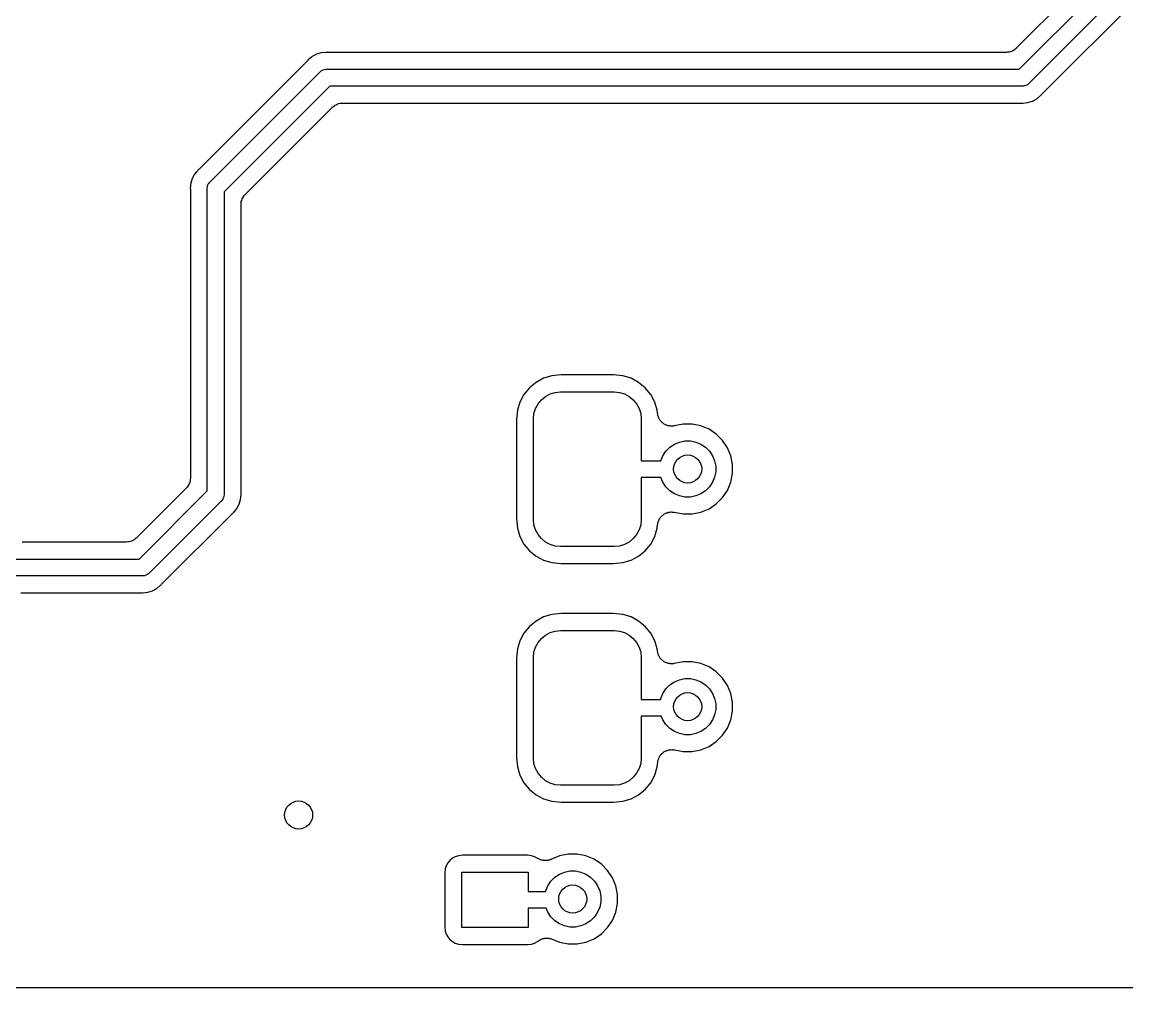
# Model space of a CAD drawing. Extents: x 98.9 to 141.5, y -118.8 to -76.2.
# Drawn here: x 120 to 130, y -118.8 to -110.07 of the extents above; entities that cross this region are included whole.
import ezdxf

# ---------------------------------------------------------------- set-up
doc = ezdxf.new("R2010")
doc.units = 0
doc.layers.add('BLACK', color=7, linetype='CONTINUOUS')

msp = doc.modelspace()

# ---------------------------------------------------------------- linework, layer by layer
at = {"layer": 'BLACK', "linetype": 'CONTINUOUS'}
for p, q in [((131.084, -108.218), (128.998, -110.304)), ((129.023, -110.494), (131.274, -108.243)), ((131.401, -108.332), (129.112, -110.621)), ((129.229, -110.719), (131.499, -108.449)), ((122.75, -110.341), (122.71, -110.345)), ((122.755, -110.34), (122.75, -110.341)), ((122.75, -110.341), (122.75, -110.341)), ((122.76, -110.341), (122.755, -110.34)), ((122.765, -110.341), (122.76, -110.341)), ((122.771, -110.341), (122.765, -110.341)), ((122.772, -110.341), (122.771, -110.341)), ((128.908, -110.341), (122.772, -110.341)), ((128.919, -110.34), (128.908, -110.341)), ((128.931, -110.339), (128.919, -110.34)), ((128.932, -110.339), (128.931, -110.339)), ((128.944, -110.336), (128.932, -110.339)), ((128.932, -110.339), (128.932, -110.339)), ((128.955, -110.332), (128.944, -110.336)), ((128.956, -110.332), (128.955, -110.332)), ((128.955, -110.332), (128.955, -110.332)), ((128.966, -110.326), (128.956, -110.332)), ((128.977, -110.321), (128.966, -110.326)), ((128.978, -110.32), (128.977, -110.32)), ((128.977, -110.32), (128.977, -110.321)), ((128.987, -110.313), (128.978, -110.32)), ((128.996, -110.305), (128.987, -110.313)), ((128.997, -110.305), (128.996, -110.305)), ((128.998, -110.304), (128.997, -110.305)), ((128.997, -110.305), (128.997, -110.305)), ((128.997, -110.305), (128.997, -110.305)), ((122.581, -110.421), (121.606, -111.396)), ((122.584, -110.417), (122.581, -110.421)), ((122.588, -110.413), (122.584, -110.417)), ((122.589, -110.411), (122.588, -110.413)), ((122.593, -110.408), (122.589, -110.411)), ((122.622, -110.384), (122.593, -110.408)), ((122.627, -110.379), (122.622, -110.384)), ((122.622, -110.384), (122.622, -110.384)), ((122.641, -110.372), (122.627, -110.379)), ((122.667, -110.358), (122.641, -110.372)), ((122.641, -110.372), (122.641, -110.372)), ((122.71, -110.345), (122.667, -110.358)), ((121.704, -111.513), (122.698, -110.519)), ((122.698, -110.519), (122.701, -110.516)), ((122.701, -110.516), (122.712, -110.506)), ((122.712, -110.506), (122.726, -110.499)), ((122.726, -110.499), (122.74, -110.495)), ((122.74, -110.495), (122.751, -110.494)), ((122.751, -110.494), (122.755, -110.493)), ((122.755, -110.493), (122.759, -110.494)), ((122.759, -110.494), (129.023, -110.494)), ((129.084, -110.641), (129.07, -110.645)), ((129.098, -110.634), (129.084, -110.641)), ((129.109, -110.624), (129.098, -110.634)), ((129.112, -110.621), (129.109, -110.624)), ((122.787, -110.646), (121.831, -111.602)), ((129.051, -110.646), (122.787, -110.646)), ((129.055, -110.647), (129.051, -110.646)), ((129.059, -110.646), (129.055, -110.647)), ((129.07, -110.645), (129.059, -110.646)), ((129.059, -110.646), (129.059, -110.646)), ((129.183, -110.761), (129.217, -110.732)), ((129.217, -110.732), (129.221, -110.729)), ((129.221, -110.729), (129.222, -110.727)), ((129.222, -110.727), (129.226, -110.723)), ((129.226, -110.723), (129.229, -110.719)), ((122.374, -111.274), (122.812, -110.836)), ((122.812, -110.836), (122.813, -110.836)), ((122.813, -110.836), (122.813, -110.835)), ((122.813, -110.835), (122.813, -110.835)), ((122.813, -110.835), (122.814, -110.835)), ((122.814, -110.835), (122.823, -110.827)), ((122.823, -110.827), (122.832, -110.82)), ((122.832, -110.82), (122.833, -110.82)), ((122.833, -110.819), (122.844, -110.814)), ((122.833, -110.82), (122.833, -110.819)), ((122.844, -110.814), (122.854, -110.808)), ((122.854, -110.808), (122.855, -110.808)), ((122.855, -110.808), (122.866, -110.804)), ((122.855, -110.808), (122.855, -110.808)), ((122.866, -110.804), (122.878, -110.801)), ((122.878, -110.801), (122.878, -110.801)), ((122.878, -110.801), (122.879, -110.801)), ((122.879, -110.801), (122.891, -110.8)), ((122.891, -110.8), (122.902, -110.799)), ((122.902, -110.799), (129.038, -110.799)), ((129.038, -110.799), (129.039, -110.799)), ((129.039, -110.799), (129.045, -110.799)), ((129.045, -110.799), (129.05, -110.799)), ((129.05, -110.799), (129.055, -110.8)), ((129.055, -110.8), (129.06, -110.799)), ((129.06, -110.799), (129.1, -110.795)), ((129.06, -110.799), (129.06, -110.799)), ((129.1, -110.795), (129.143, -110.782)), ((129.143, -110.782), (129.183, -110.761)), ((122.021, -111.627), (122.374, -111.274)), ((121.564, -111.442), (121.558, -111.454)), ((121.582, -111.421), (121.564, -111.442)), ((121.589, -111.412), (121.582, -111.421)), ((121.582, -111.421), (121.582, -111.421)), ((121.593, -111.408), (121.589, -111.411)), ((121.589, -111.411), (121.589, -111.412)), ((121.596, -111.404), (121.593, -111.408)), ((121.6, -111.401), (121.596, -111.404)), ((121.604, -111.397), (121.6, -111.401)), ((121.606, -111.396), (121.604, -111.397)), ((121.53, -111.525), (121.525, -111.57)), ((121.543, -111.482), (121.53, -111.525)), ((121.558, -111.454), (121.543, -111.482)), ((121.558, -111.454), (121.558, -111.454)), ((121.68, -111.554), (121.684, -111.541)), ((121.684, -111.541), (121.685, -111.539)), ((121.685, -111.539), (121.691, -111.527)), ((121.691, -111.527), (121.695, -111.523)), ((121.695, -111.523), (121.701, -111.516)), ((121.701, -111.516), (121.704, -111.513)), ((121.525, -111.57), (121.526, -111.575)), ((121.526, -111.575), (121.526, -111.577)), ((121.526, -111.577), (121.526, -111.582)), ((121.526, -111.582), (121.526, -111.587)), ((121.526, -111.587), (121.526, -114.193)), ((121.678, -111.57), (121.68, -111.555)), ((121.679, -111.574), (121.678, -111.57)), ((121.679, -114.308), (121.679, -111.574)), ((121.68, -111.555), (121.68, -111.554)), ((121.831, -111.602), (121.831, -114.336)), ((122.006, -111.646), (122.013, -111.637)), ((122.013, -111.637), (122.021, -111.627)), ((121.984, -111.716), (121.985, -111.704)), ((121.984, -111.717), (121.984, -111.716)), ((121.984, -114.323), (121.984, -111.717)), ((121.984, -111.717), (121.984, -111.717)), ((121.984, -111.717), (121.984, -111.717)), ((121.984, -111.717), (121.984, -111.717)), ((121.985, -111.704), (121.986, -111.692)), ((121.986, -111.691), (121.99, -111.68)), ((121.986, -111.692), (121.986, -111.691)), ((121.986, -111.692), (121.986, -111.692)), ((121.99, -111.68), (121.993, -111.668)), ((121.993, -111.668), (121.994, -111.668)), ((121.994, -111.667), (122, -111.657)), ((121.994, -111.668), (121.994, -111.667)), ((122, -111.657), (122.005, -111.647)), ((122.005, -111.647), (122.005, -111.646)), ((122.005, -111.646), (122.006, -111.646)), ((124.653, -113.326), (124.593, -113.375)), ((124.721, -113.289), (124.653, -113.326)), ((124.796, -113.266), (124.721, -113.289)), ((124.88, -113.258), (124.796, -113.266)), ((125.355, -113.258), (124.88, -113.258)), ((125.438, -113.266), (125.355, -113.258)), ((125.513, -113.289), (125.438, -113.266)), ((125.581, -113.326), (125.513, -113.289)), ((125.641, -113.375), (125.581, -113.326)), ((124.543, -113.435), (124.507, -113.504)), ((124.593, -113.375), (124.543, -113.435)), ((124.738, -113.453), (124.78, -113.43)), ((124.78, -113.43), (124.826, -113.417)), ((124.826, -113.417), (124.873, -113.412)), ((124.873, -113.412), (125.361, -113.412)), ((125.361, -113.412), (125.408, -113.417)), ((125.408, -113.417), (125.454, -113.43)), ((125.454, -113.43), (125.496, -113.453)), ((125.691, -113.435), (125.641, -113.375)), ((125.727, -113.504), (125.691, -113.435)), ((124.507, -113.504), (124.484, -113.578)), ((124.648, -113.562), (124.671, -113.52)), ((124.671, -113.52), (124.701, -113.483)), ((124.701, -113.483), (124.738, -113.453)), ((125.496, -113.453), (125.533, -113.483)), ((125.533, -113.483), (125.563, -113.52)), ((125.563, -113.52), (125.586, -113.562)), ((125.75, -113.578), (125.727, -113.504)), ((124.484, -113.578), (124.476, -113.662)), ((124.63, -113.656), (124.634, -113.608)), ((124.634, -113.608), (124.648, -113.562)), ((125.586, -113.562), (125.6, -113.608)), ((125.6, -113.608), (125.605, -113.656)), ((125.753, -113.608), (125.75, -113.578)), ((125.754, -113.613), (125.753, -113.608)), ((125.755, -113.619), (125.754, -113.613)), ((125.756, -113.625), (125.755, -113.619)), ((125.758, -113.632), (125.756, -113.625)), ((125.76, -113.637), (125.758, -113.632)), ((125.762, -113.643), (125.76, -113.637)), ((125.765, -113.649), (125.762, -113.643)), ((124.476, -113.662), (124.476, -114.562)), ((124.63, -114.568), (124.63, -113.656)), ((125.605, -113.656), (125.605, -114.036)), ((125.767, -113.655), (125.765, -113.649)), ((125.77, -113.66), (125.767, -113.655)), ((125.773, -113.665), (125.77, -113.66)), ((125.777, -113.67), (125.773, -113.665)), ((125.781, -113.675), (125.777, -113.67)), ((125.785, -113.68), (125.781, -113.675)), ((125.789, -113.684), (125.785, -113.68)), ((125.794, -113.688), (125.789, -113.684)), ((125.798, -113.693), (125.794, -113.688)), ((125.803, -113.696), (125.798, -113.693)), ((125.808, -113.7), (125.803, -113.696)), ((125.813, -113.703), (125.808, -113.7)), ((125.819, -113.707), (125.813, -113.703)), ((125.824, -113.709), (125.819, -113.707)), ((125.829, -113.712), (125.824, -113.709)), ((125.836, -113.714), (125.829, -113.712)), ((125.842, -113.716), (125.836, -113.714)), ((125.848, -113.718), (125.842, -113.716)), ((125.853, -113.719), (125.848, -113.718)), ((125.86, -113.72), (125.853, -113.719)), ((125.866, -113.721), (125.86, -113.72)), ((125.872, -113.721), (125.866, -113.721)), ((125.878, -113.722), (125.872, -113.721)), ((125.884, -113.722), (125.878, -113.722)), ((125.891, -113.722), (125.884, -113.722)), ((125.897, -113.721), (125.891, -113.722)), ((125.902, -113.72), (125.897, -113.721)), ((125.904, -113.72), (125.902, -113.72)), ((125.985, -113.704), (125.904, -113.72)), ((126.065, -113.704), (125.985, -113.704)), ((126.144, -113.719), (126.065, -113.704)), ((126.218, -113.75), (126.144, -113.719)), ((126.284, -113.794), (126.218, -113.75)), ((126.341, -113.851), (126.284, -113.794)), ((125.828, -113.948), (125.863, -113.913)), ((125.863, -113.913), (125.905, -113.885)), ((125.905, -113.885), (125.951, -113.866)), ((125.951, -113.866), (126, -113.856)), ((126, -113.856), (126.05, -113.856)), ((126.05, -113.856), (126.099, -113.866)), ((126.099, -113.866), (126.145, -113.885)), ((126.145, -113.885), (126.187, -113.913)), ((126.187, -113.913), (126.222, -113.948)), ((126.385, -113.917), (126.341, -113.851)), ((126.416, -113.991), (126.385, -113.917)), ((125.605, -114.036), (125.781, -114.036)), ((125.781, -114.036), (125.8, -113.99)), ((125.8, -113.99), (125.828, -113.948)), ((126.222, -113.948), (126.25, -113.99)), ((126.25, -113.99), (126.269, -114.036)), ((126.269, -114.036), (126.279, -114.085)), ((126.431, -114.07), (126.416, -113.991)), ((126.279, -114.135), (126.269, -114.184)), ((126.279, -114.085), (126.279, -114.135)), ((126.431, -114.15), (126.431, -114.07)), ((121.517, -114.242), (121.516, -114.242)), ((121.516, -114.242), (121.516, -114.243)), ((121.52, -114.23), (121.517, -114.242)), ((121.524, -114.219), (121.52, -114.23)), ((121.525, -114.206), (121.524, -114.218)), ((121.524, -114.218), (121.524, -114.218)), ((121.524, -114.218), (121.524, -114.219)), ((121.526, -114.194), (121.525, -114.206)), ((121.526, -114.193), (121.526, -114.193)), ((121.526, -114.193), (121.526, -114.193)), ((121.526, -114.193), (121.526, -114.193)), ((121.526, -114.193), (121.526, -114.194)), ((125.782, -114.188), (125.605, -114.188)), ((125.605, -114.188), (125.605, -114.568)), ((125.8, -114.23), (125.782, -114.188)), ((125.828, -114.272), (125.8, -114.23)), ((126.25, -114.23), (126.222, -114.272)), ((126.269, -114.184), (126.25, -114.23)), ((126.385, -114.303), (126.416, -114.229)), ((126.416, -114.229), (126.431, -114.15)), ((121.489, -114.283), (121.038, -114.734)), ((121.063, -114.924), (121.679, -114.308)), ((121.497, -114.273), (121.489, -114.283)), ((121.504, -114.264), (121.497, -114.273)), ((121.505, -114.264), (121.504, -114.264)), ((121.51, -114.253), (121.505, -114.263)), ((121.505, -114.263), (121.505, -114.264)), ((121.516, -114.243), (121.51, -114.253)), ((121.831, -114.336), (121.832, -114.34)), ((121.832, -114.34), (121.831, -114.344)), ((121.984, -114.328), (121.984, -114.323)), ((121.984, -114.333), (121.984, -114.328)), ((121.984, -114.335), (121.984, -114.333)), ((121.985, -114.34), (121.984, -114.335)), ((121.984, -114.345), (121.985, -114.34)), ((125.863, -114.307), (125.828, -114.272)), ((125.905, -114.335), (125.863, -114.307)), ((125.951, -114.354), (125.905, -114.335)), ((126.145, -114.335), (126.099, -114.354)), ((126.187, -114.307), (126.145, -114.335)), ((126.222, -114.272), (126.187, -114.307)), ((126.341, -114.369), (126.385, -114.303)), ((121.806, -114.397), (121.152, -115.051)), ((121.809, -114.394), (121.806, -114.397)), ((121.812, -114.391), (121.809, -114.394)), ((121.819, -114.383), (121.812, -114.391)), ((121.82, -114.38), (121.819, -114.383)), ((121.826, -114.369), (121.82, -114.38)), ((121.83, -114.355), (121.826, -114.369)), ((121.831, -114.344), (121.83, -114.355)), ((121.831, -114.344), (121.831, -114.344)), ((121.946, -114.468), (121.967, -114.428)), ((121.967, -114.428), (121.98, -114.385)), ((121.98, -114.385), (121.984, -114.345)), ((121.984, -114.345), (121.984, -114.345)), ((126, -114.364), (125.951, -114.354)), ((126.05, -114.364), (126, -114.364)), ((126.099, -114.354), (126.05, -114.364)), ((126.218, -114.47), (126.284, -114.426)), ((126.284, -114.426), (126.341, -114.369)), ((121.269, -115.149), (121.904, -114.514)), ((121.904, -114.514), (121.906, -114.513)), ((121.906, -114.513), (121.91, -114.509)), ((121.91, -114.509), (121.914, -114.506)), ((121.914, -114.506), (121.917, -114.502)), ((121.917, -114.502), (121.921, -114.499)), ((121.921, -114.498), (121.942, -114.473)), ((121.921, -114.499), (121.921, -114.498)), ((121.942, -114.473), (121.946, -114.468)), ((121.942, -114.473), (121.942, -114.473)), ((125.782, -114.543), (125.787, -114.539)), ((125.787, -114.539), (125.79, -114.535)), ((125.79, -114.535), (125.795, -114.531)), ((125.795, -114.531), (125.8, -114.526)), ((125.8, -114.526), (125.805, -114.523)), ((125.805, -114.523), (125.809, -114.519)), ((125.809, -114.519), (125.815, -114.516)), ((125.815, -114.516), (125.821, -114.512)), ((125.821, -114.512), (125.826, -114.51)), ((125.826, -114.51), (125.831, -114.507)), ((125.831, -114.507), (125.838, -114.506)), ((125.838, -114.506), (125.844, -114.503)), ((125.844, -114.503), (125.85, -114.502)), ((125.85, -114.502), (125.855, -114.5)), ((125.855, -114.5), (125.862, -114.5)), ((125.862, -114.5), (125.868, -114.498)), ((125.868, -114.498), (125.874, -114.499)), ((125.874, -114.499), (125.88, -114.498)), ((125.88, -114.498), (125.886, -114.499)), ((125.886, -114.499), (125.893, -114.499)), ((125.893, -114.499), (125.899, -114.5)), ((125.899, -114.5), (125.904, -114.5)), ((125.904, -114.5), (125.985, -114.516)), ((125.985, -114.516), (126.065, -114.516)), ((126.065, -114.516), (126.144, -114.501)), ((126.144, -114.501), (126.218, -114.47)), ((124.476, -114.562), (124.484, -114.645)), ((124.634, -114.616), (124.63, -114.568)), ((124.648, -114.661), (124.634, -114.616)), ((125.6, -114.616), (125.586, -114.661)), ((125.605, -114.568), (125.6, -114.616)), ((125.75, -114.645), (125.753, -114.612)), ((125.753, -114.611), (125.755, -114.605)), ((125.753, -114.612), (125.753, -114.611)), ((125.755, -114.599), (125.757, -114.593)), ((125.755, -114.605), (125.755, -114.599)), ((125.757, -114.593), (125.759, -114.586)), ((125.759, -114.586), (125.761, -114.581)), ((125.761, -114.581), (125.763, -114.576)), ((125.763, -114.576), (125.766, -114.57)), ((125.766, -114.57), (125.768, -114.564)), ((125.768, -114.564), (125.772, -114.559)), ((125.772, -114.559), (125.774, -114.554)), ((125.774, -114.554), (125.779, -114.549)), ((125.779, -114.549), (125.782, -114.543)), ((121.036, -114.735), (121.027, -114.743)), ((121.037, -114.735), (121.036, -114.735)), ((121.038, -114.734), (121.037, -114.734)), ((121.037, -114.734), (121.037, -114.735)), ((121.037, -114.735), (121.037, -114.735)), ((124.484, -114.645), (124.507, -114.72)), ((124.507, -114.72), (124.543, -114.789)), ((124.671, -114.703), (124.648, -114.661)), ((124.701, -114.74), (124.671, -114.703)), ((124.738, -114.771), (124.701, -114.74)), ((125.533, -114.74), (125.496, -114.771)), ((125.563, -114.703), (125.533, -114.74)), ((125.586, -114.661), (125.563, -114.703)), ((125.691, -114.789), (125.727, -114.72)), ((125.727, -114.72), (125.75, -114.645)), ((120.004, -114.771), (120.003, -114.771)), ((120.948, -114.771), (120.004, -114.771)), ((120.959, -114.77), (120.948, -114.771)), ((120.971, -114.769), (120.959, -114.77)), ((120.972, -114.769), (120.971, -114.769)), ((120.984, -114.766), (120.972, -114.769)), ((120.972, -114.769), (120.972, -114.769)), ((120.995, -114.762), (120.984, -114.766)), ((120.996, -114.762), (120.995, -114.762)), ((120.995, -114.762), (120.995, -114.762)), ((121.006, -114.756), (120.996, -114.762)), ((121.017, -114.751), (121.006, -114.756)), ((121.018, -114.75), (121.017, -114.75)), ((121.017, -114.75), (121.017, -114.751)), ((121.027, -114.743), (121.018, -114.75)), ((124.543, -114.789), (124.593, -114.849)), ((124.78, -114.793), (124.738, -114.771)), ((124.826, -114.807), (124.78, -114.793)), ((124.873, -114.812), (124.826, -114.807)), ((125.361, -114.812), (124.873, -114.812)), ((125.408, -114.807), (125.361, -114.812)), ((125.454, -114.793), (125.408, -114.807)), ((125.496, -114.771), (125.454, -114.793)), ((125.641, -114.849), (125.691, -114.789)), ((119.848, -114.924), (121.063, -114.924)), ((124.593, -114.849), (124.653, -114.898)), ((124.653, -114.898), (124.721, -114.935)), ((124.721, -114.935), (124.796, -114.957)), ((125.438, -114.957), (125.513, -114.935)), ((125.513, -114.935), (125.581, -114.898)), ((125.581, -114.898), (125.641, -114.849)), ((124.796, -114.957), (124.88, -114.966)), ((124.88, -114.966), (125.355, -114.966)), ((125.355, -114.966), (125.438, -114.957)), ((121.091, -115.076), (119.848, -115.076)), ((121.095, -115.077), (121.091, -115.076)), ((121.099, -115.076), (121.095, -115.077)), ((121.11, -115.075), (121.099, -115.076)), ((121.099, -115.076), (121.099, -115.076)), ((121.124, -115.071), (121.11, -115.075)), ((121.138, -115.064), (121.124, -115.071)), ((121.149, -115.054), (121.138, -115.064)), ((121.152, -115.051), (121.149, -115.054)), ((119.992, -115.23), (120.004, -115.229)), ((120.004, -115.229), (121.078, -115.229)), ((121.078, -115.229), (121.079, -115.229)), ((121.079, -115.229), (121.085, -115.229)), ((121.085, -115.229), (121.09, -115.229)), ((121.09, -115.229), (121.095, -115.23)), ((121.095, -115.23), (121.1, -115.229)), ((121.1, -115.229), (121.14, -115.225)), ((121.1, -115.229), (121.1, -115.229)), ((121.14, -115.225), (121.183, -115.212)), ((121.183, -115.212), (121.223, -115.191)), ((121.223, -115.191), (121.257, -115.162)), ((121.257, -115.162), (121.261, -115.159)), ((121.261, -115.159), (121.262, -115.157)), ((121.262, -115.157), (121.266, -115.153)), ((121.266, -115.153), (121.269, -115.149)), ((124.796, -115.425), (124.721, -115.448)), ((124.88, -115.417), (124.796, -115.425)), ((125.355, -115.417), (124.88, -115.417)), ((125.438, -115.425), (125.355, -115.417)), ((125.513, -115.448), (125.438, -115.425)), ((124.593, -115.534), (124.543, -115.594)), ((124.653, -115.485), (124.593, -115.534)), ((124.721, -115.448), (124.653, -115.485)), ((125.581, -115.485), (125.513, -115.448)), ((125.641, -115.534), (125.581, -115.485)), ((125.691, -115.594), (125.641, -115.534)), ((124.543, -115.594), (124.507, -115.663)), ((124.671, -115.679), (124.701, -115.642)), ((124.701, -115.642), (124.738, -115.612)), ((124.738, -115.612), (124.78, -115.589)), ((124.78, -115.589), (124.826, -115.576)), ((124.826, -115.576), (124.873, -115.571)), ((124.873, -115.571), (125.361, -115.571)), ((125.361, -115.571), (125.408, -115.576)), ((125.408, -115.576), (125.454, -115.589)), ((125.454, -115.589), (125.496, -115.612)), ((125.496, -115.612), (125.533, -115.642)), ((125.533, -115.642), (125.563, -115.679)), ((125.727, -115.663), (125.691, -115.594)), ((124.484, -115.737), (124.476, -115.821)), ((124.507, -115.663), (124.484, -115.737)), ((124.634, -115.767), (124.648, -115.721)), ((124.648, -115.721), (124.671, -115.679)), ((125.563, -115.679), (125.586, -115.721)), ((125.586, -115.721), (125.6, -115.767)), ((125.75, -115.737), (125.727, -115.663)), ((125.752, -115.758), (125.75, -115.737)), ((124.476, -115.821), (124.476, -116.721)), ((124.63, -115.815), (124.634, -115.767)), ((124.63, -116.727), (124.63, -115.815)), ((125.6, -115.767), (125.605, -115.815)), ((125.605, -115.815), (125.605, -116.195)), ((125.753, -115.763), (125.752, -115.758)), ((125.754, -115.769), (125.753, -115.763)), ((125.756, -115.776), (125.754, -115.769)), ((125.757, -115.782), (125.756, -115.776)), ((125.759, -115.787), (125.757, -115.782)), ((125.761, -115.793), (125.759, -115.787)), ((125.764, -115.799), (125.761, -115.793)), ((125.766, -115.805), (125.764, -115.799)), ((125.77, -115.81), (125.766, -115.805)), ((125.772, -115.815), (125.77, -115.81)), ((125.776, -115.82), (125.772, -115.815)), ((125.78, -115.826), (125.776, -115.82)), ((125.784, -115.83), (125.78, -115.826)), ((125.788, -115.834), (125.784, -115.83)), ((125.793, -115.838), (125.788, -115.834)), ((125.798, -115.843), (125.793, -115.838)), ((125.802, -115.846), (125.798, -115.843)), ((125.807, -115.85), (125.802, -115.846)), ((125.813, -115.853), (125.807, -115.85)), ((125.818, -115.857), (125.813, -115.853)), ((125.823, -115.859), (125.818, -115.857)), ((125.829, -115.862), (125.823, -115.859)), ((125.835, -115.864), (125.829, -115.862)), ((125.841, -115.867), (125.835, -115.864)), ((125.847, -115.868), (125.841, -115.867)), ((125.852, -115.87), (125.847, -115.868)), ((125.859, -115.87), (125.852, -115.87)), ((125.865, -115.872), (125.859, -115.87)), ((125.871, -115.872), (125.865, -115.872)), ((125.877, -115.872), (125.871, -115.872)), ((125.883, -115.872), (125.877, -115.872)), ((125.89, -115.872), (125.883, -115.872)), ((125.896, -115.871), (125.89, -115.872)), ((125.901, -115.87), (125.896, -115.871)), ((125.903, -115.87), (125.901, -115.87)), ((125.985, -115.854), (125.903, -115.87)), ((126.065, -115.854), (125.985, -115.854)), ((126.144, -115.869), (126.065, -115.854)), ((126.218, -115.9), (126.144, -115.869)), ((126.284, -115.944), (126.218, -115.9)), ((125.863, -116.063), (125.905, -116.035)), ((125.905, -116.035), (125.951, -116.016)), ((125.951, -116.016), (126, -116.006)), ((126, -116.006), (126.05, -116.006)), ((126.05, -116.006), (126.099, -116.016)), ((126.099, -116.016), (126.145, -116.035)), ((126.145, -116.035), (126.187, -116.063)), ((126.341, -116.001), (126.284, -115.944)), ((126.385, -116.067), (126.341, -116.001)), ((125.781, -116.186), (125.8, -116.14)), ((125.8, -116.14), (125.828, -116.098)), ((125.828, -116.098), (125.863, -116.063)), ((126.187, -116.063), (126.222, -116.098)), ((126.222, -116.098), (126.25, -116.14)), ((126.25, -116.14), (126.269, -116.186)), ((126.416, -116.141), (126.385, -116.067)), ((126.431, -116.22), (126.416, -116.141)), ((125.605, -116.195), (125.779, -116.195)), ((125.779, -116.195), (125.781, -116.186)), ((126.269, -116.186), (126.279, -116.235)), ((126.279, -116.235), (126.279, -116.285)), ((126.431, -116.3), (126.431, -116.22)), ((126.269, -116.334), (126.25, -116.38)), ((126.279, -116.285), (126.269, -116.334)), ((126.416, -116.379), (126.431, -116.3)), ((125.786, -116.347), (125.605, -116.347)), ((125.605, -116.347), (125.605, -116.727)), ((125.8, -116.38), (125.786, -116.347)), ((125.828, -116.422), (125.8, -116.38)), ((125.863, -116.457), (125.828, -116.422)), ((126.222, -116.422), (126.187, -116.457)), ((126.25, -116.38), (126.222, -116.422)), ((126.385, -116.453), (126.416, -116.379)), ((125.905, -116.485), (125.863, -116.457)), ((125.951, -116.504), (125.905, -116.485)), ((126, -116.514), (125.951, -116.504)), ((126.05, -116.514), (126, -116.514)), ((126.099, -116.504), (126.05, -116.514)), ((126.145, -116.485), (126.099, -116.504)), ((126.187, -116.457), (126.145, -116.485)), ((126.284, -116.576), (126.341, -116.519)), ((126.341, -116.519), (126.385, -116.453)), ((126.144, -116.651), (126.218, -116.62)), ((126.218, -116.62), (126.284, -116.576)), ((124.476, -116.721), (124.484, -116.804)), ((124.634, -116.775), (124.63, -116.727)), ((125.605, -116.727), (125.6, -116.775)), ((125.758, -116.743), (125.76, -116.737)), ((125.76, -116.737), (125.762, -116.731)), ((125.762, -116.731), (125.764, -116.726)), ((125.764, -116.726), (125.767, -116.72)), ((125.767, -116.72), (125.769, -116.714)), ((125.769, -116.714), (125.773, -116.709)), ((125.773, -116.709), (125.775, -116.704)), ((125.775, -116.704), (125.78, -116.699)), ((125.78, -116.699), (125.783, -116.693)), ((125.783, -116.693), (125.787, -116.689)), ((125.787, -116.689), (125.791, -116.685)), ((125.791, -116.685), (125.796, -116.681)), ((125.796, -116.681), (125.801, -116.676)), ((125.801, -116.676), (125.806, -116.673)), ((125.806, -116.673), (125.81, -116.669)), ((125.81, -116.669), (125.816, -116.666)), ((125.816, -116.666), (125.822, -116.663)), ((125.822, -116.663), (125.827, -116.66)), ((125.827, -116.66), (125.832, -116.658)), ((125.832, -116.658), (125.839, -116.656)), ((125.839, -116.656), (125.845, -116.653)), ((125.845, -116.653), (125.85, -116.652)), ((125.85, -116.652), (125.856, -116.651)), ((125.856, -116.651), (125.863, -116.65)), ((125.863, -116.65), (125.869, -116.649)), ((125.869, -116.649), (125.875, -116.649)), ((125.875, -116.649), (125.881, -116.648)), ((125.881, -116.648), (125.887, -116.649)), ((125.887, -116.649), (125.894, -116.649)), ((125.894, -116.649), (125.9, -116.65)), ((125.9, -116.65), (125.905, -116.651)), ((125.905, -116.651), (125.985, -116.666)), ((125.985, -116.666), (126.065, -116.666)), ((126.065, -116.666), (126.144, -116.651)), ((124.484, -116.804), (124.507, -116.879)), ((124.648, -116.82), (124.634, -116.775)), ((124.671, -116.862), (124.648, -116.82)), ((125.586, -116.82), (125.563, -116.862)), ((125.6, -116.775), (125.586, -116.82)), ((125.727, -116.879), (125.75, -116.804)), ((125.75, -116.804), (125.754, -116.763)), ((125.754, -116.761), (125.756, -116.755)), ((125.754, -116.763), (125.754, -116.761)), ((125.756, -116.749), (125.758, -116.743)), ((125.756, -116.755), (125.756, -116.749)), ((124.507, -116.879), (124.543, -116.948)), ((124.701, -116.899), (124.671, -116.862)), ((124.738, -116.93), (124.701, -116.899)), ((124.78, -116.952), (124.738, -116.93)), ((125.496, -116.93), (125.454, -116.952)), ((125.533, -116.899), (125.496, -116.93)), ((125.563, -116.862), (125.533, -116.899)), ((125.691, -116.948), (125.727, -116.879)), ((124.543, -116.948), (124.593, -117.008)), ((124.593, -117.008), (124.653, -117.057)), ((124.826, -116.966), (124.78, -116.952)), ((124.873, -116.971), (124.826, -116.966)), ((125.361, -116.971), (124.873, -116.971)), ((125.408, -116.966), (125.361, -116.971)), ((125.454, -116.952), (125.408, -116.966)), ((125.581, -117.057), (125.641, -117.008)), ((125.641, -117.008), (125.691, -116.948)), ((124.653, -117.057), (124.721, -117.094)), ((124.721, -117.094), (124.796, -117.116)), ((124.796, -117.116), (124.88, -117.125)), ((124.88, -117.125), (125.355, -117.125)), ((125.355, -117.125), (125.438, -117.116)), ((125.438, -117.116), (125.513, -117.094)), ((125.513, -117.094), (125.581, -117.057)), ((123.896, -117.631), (123.873, -117.65)), ((123.922, -117.617), (123.896, -117.631)), ((123.951, -117.608), (123.922, -117.617)), ((123.987, -117.604), (123.951, -117.608)), ((124.575, -117.604), (123.987, -117.604)), ((124.611, -117.608), (124.575, -117.604)), ((124.64, -117.617), (124.611, -117.608)), ((124.676, -117.636), (124.64, -117.617)), ((124.678, -117.637), (124.676, -117.636)), ((124.683, -117.639), (124.678, -117.637)), ((124.688, -117.642), (124.683, -117.639)), ((124.866, -117.609), (124.786, -117.642)), ((124.945, -117.594), (124.866, -117.609)), ((125.025, -117.594), (124.945, -117.594)), ((125.104, -117.609), (125.025, -117.594)), ((125.178, -117.64), (125.104, -117.609)), ((125.244, -117.684), (125.178, -117.64)), ((123.831, -117.728), (123.827, -117.764)), ((123.84, -117.699), (123.831, -117.728)), ((123.854, -117.673), (123.84, -117.699)), ((123.873, -117.65), (123.854, -117.673)), ((124.694, -117.644), (124.688, -117.642)), ((124.701, -117.647), (124.694, -117.644)), ((124.706, -117.648), (124.701, -117.647)), ((124.711, -117.649), (124.706, -117.648)), ((124.718, -117.65), (124.711, -117.649)), ((124.725, -117.651), (124.718, -117.65)), ((124.731, -117.651), (124.725, -117.651)), ((124.736, -117.652), (124.731, -117.651)), ((124.743, -117.652), (124.736, -117.652)), ((124.75, -117.652), (124.743, -117.652)), ((124.755, -117.65), (124.75, -117.652)), ((124.761, -117.65), (124.755, -117.65)), ((124.767, -117.648), (124.761, -117.65)), ((124.774, -117.647), (124.767, -117.648)), ((124.779, -117.645), (124.774, -117.647)), ((124.785, -117.643), (124.779, -117.645)), ((124.786, -117.642), (124.785, -117.643)), ((125.301, -117.741), (125.244, -117.684)), ((125.345, -117.807), (125.301, -117.741)), ((123.827, -117.764), (123.827, -118.252)), ((123.981, -118.258), (123.981, -117.758)), ((123.981, -117.758), (124.581, -117.758)), ((124.581, -117.758), (124.581, -117.932)), ((124.76, -117.88), (124.788, -117.838)), ((124.788, -117.838), (124.823, -117.803)), ((124.823, -117.803), (124.865, -117.775)), ((124.865, -117.775), (124.911, -117.756)), ((124.911, -117.756), (124.96, -117.746)), ((124.96, -117.746), (125.01, -117.746)), ((125.01, -117.746), (125.059, -117.756)), ((125.059, -117.756), (125.105, -117.775)), ((125.105, -117.775), (125.147, -117.803)), ((125.147, -117.803), (125.182, -117.838)), ((125.182, -117.838), (125.21, -117.88)), ((125.376, -117.881), (125.345, -117.807)), ((124.581, -117.932), (124.74, -117.932)), ((124.74, -117.932), (124.741, -117.926)), ((124.741, -117.926), (124.76, -117.88)), ((125.21, -117.88), (125.229, -117.926)), ((125.229, -117.926), (125.239, -117.975)), ((125.391, -117.96), (125.376, -117.881)), ((125.239, -118.025), (125.229, -118.074)), ((125.239, -117.975), (125.239, -118.025)), ((125.376, -118.119), (125.391, -118.04)), ((125.391, -118.04), (125.391, -117.96)), ((124.745, -118.084), (124.581, -118.084)), ((124.581, -118.084), (124.581, -118.258)), ((124.76, -118.12), (124.745, -118.084)), ((124.788, -118.162), (124.76, -118.12)), ((125.21, -118.12), (125.182, -118.162)), ((125.229, -118.074), (125.21, -118.12)), ((125.345, -118.193), (125.376, -118.119)), ((124.823, -118.197), (124.788, -118.162)), ((124.865, -118.225), (124.823, -118.197)), ((124.911, -118.244), (124.865, -118.225)), ((125.105, -118.225), (125.059, -118.244)), ((125.147, -118.197), (125.105, -118.225)), ((125.182, -118.162), (125.147, -118.197)), ((125.301, -118.259), (125.345, -118.193)), ((123.827, -118.252), (123.831, -118.288)), ((123.831, -118.288), (123.84, -118.317)), ((123.84, -118.317), (123.854, -118.343)), ((124.581, -118.258), (123.981, -118.258)), ((124.96, -118.254), (124.911, -118.244)), ((125.01, -118.254), (124.96, -118.254)), ((125.059, -118.244), (125.01, -118.254)), ((125.178, -118.36), (125.244, -118.316)), ((125.244, -118.316), (125.301, -118.259)), ((123.854, -118.343), (123.873, -118.366)), ((123.873, -118.366), (123.896, -118.385)), ((123.896, -118.385), (123.922, -118.399)), ((123.922, -118.399), (123.951, -118.408)), ((123.951, -118.408), (123.987, -118.412)), ((123.987, -118.412), (124.575, -118.412)), ((124.575, -118.412), (124.611, -118.408)), ((124.611, -118.408), (124.64, -118.399)), ((124.64, -118.399), (124.666, -118.385)), ((124.666, -118.385), (124.67, -118.382)), ((124.67, -118.382), (124.671, -118.381)), ((124.671, -118.381), (124.676, -118.378)), ((124.676, -118.378), (124.681, -118.374)), ((124.681, -118.374), (124.686, -118.371)), ((124.686, -118.371), (124.692, -118.367)), ((124.692, -118.367), (124.697, -118.365)), ((124.697, -118.365), (124.702, -118.363)), ((124.702, -118.363), (124.709, -118.361)), ((124.709, -118.361), (124.715, -118.358)), ((124.715, -118.358), (124.721, -118.357)), ((124.721, -118.357), (124.726, -118.356)), ((124.726, -118.356), (124.733, -118.355)), ((124.733, -118.355), (124.74, -118.354)), ((124.74, -118.354), (124.745, -118.354)), ((124.745, -118.354), (124.751, -118.353)), ((124.751, -118.353), (124.758, -118.354)), ((124.758, -118.354), (124.764, -118.354)), ((124.764, -118.354), (124.77, -118.355)), ((124.77, -118.355), (124.775, -118.356)), ((124.775, -118.356), (124.782, -118.358)), ((124.782, -118.358), (124.789, -118.359)), ((124.789, -118.359), (124.794, -118.361)), ((124.794, -118.361), (124.799, -118.363)), ((124.799, -118.363), (124.866, -118.391)), ((124.866, -118.391), (124.945, -118.406)), ((124.945, -118.406), (125.025, -118.406)), ((125.025, -118.406), (125.104, -118.391)), ((125.104, -118.391), (125.178, -118.36)), ((138.611, -118.804), (117.354, -118.804))]:
    msp.add_line(p, q, dxfattribs=at)
at = {"layer": 'BLACK'}
for centre in [(126.025, -114.11), (126.025, -116.26), (122.505, -117.24), (124.985, -118)]:
    msp.add_circle(centre, 0.127, dxfattribs=at)

doc.saveas('drawing.dxf')
